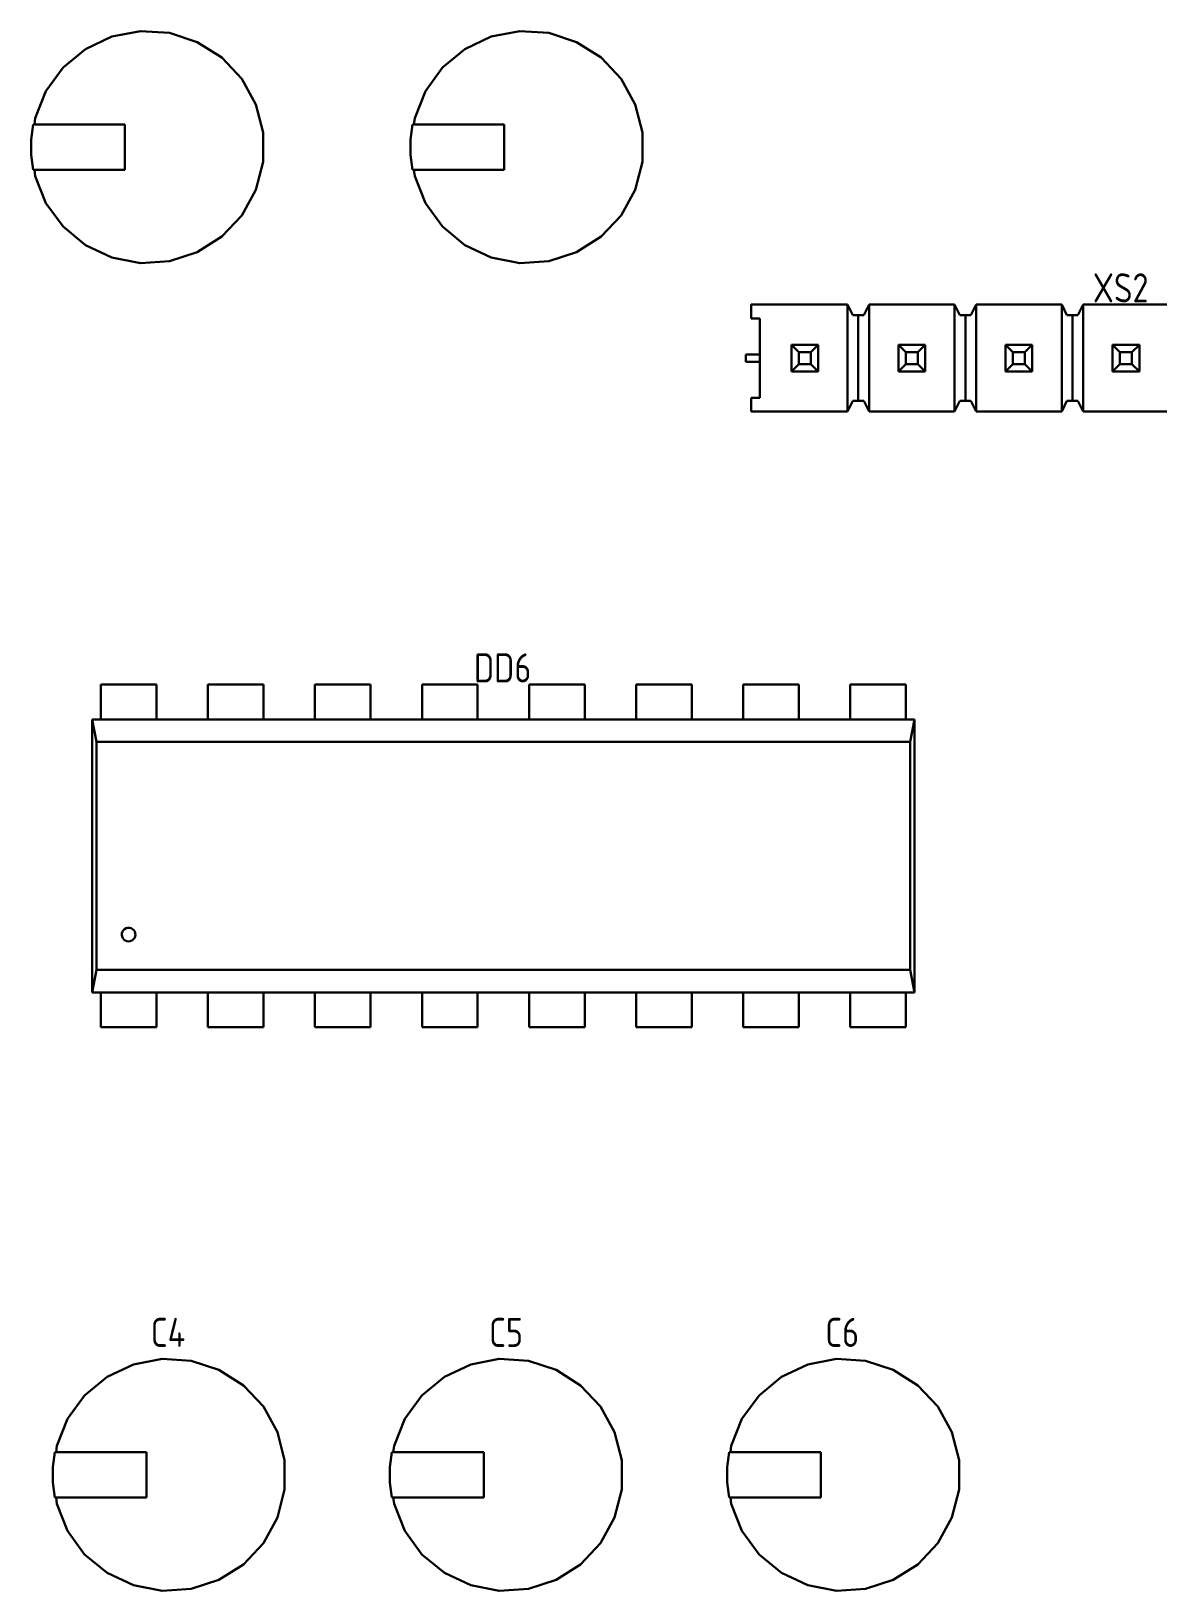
# Model space of a CAD drawing. Extents: x 346 to 4955, y 45 to 639.
# Drawn here: x 3376.4 to 3429.8, y 294.3 to 368.3 of the extents above; entities that cross this region are included whole.
import ezdxf

# ---------------------------------------------------------------- set-up
doc = ezdxf.new("R2010")
doc.units = 0
doc.header["$MEASUREMENT"] = 0
doc.layers.get('0').update_dxf_attribs({"linetype": 'CONTINUOUS'})
doc.styles.add('GOST type A0', font='gost.TTF', dxfattribs={"oblique": 15, "height": 3.5})

msp = doc.modelspace()

# ---------------------------------------------------------------- linework, layer by layer
at = {"color": 7, "lineweight": 30}
for p, q in [((3380.18, 368.044), (3378.93, 367.456)), ((3378.93, 367.456), (3380.18, 368.044)), ((3380.18, 368.044), (3378.93, 367.456)), ((3378.93, 367.456), (3380.18, 368.044)), ((3381.536, 368.302), (3380.18, 368.044)), ((3380.18, 368.044), (3381.536, 368.302)), ((3381.536, 368.302), (3380.18, 368.044)), ((3380.18, 368.044), (3381.536, 368.302)), ((3382.916, 368.216), (3381.536, 368.302)), ((3381.536, 368.302), (3382.916, 368.216)), ((3382.916, 368.216), (3381.536, 368.302)), ((3381.536, 368.302), (3382.916, 368.216)), ((3384.23, 367.788), (3382.916, 368.216)), ((3382.916, 368.216), (3384.23, 367.788)), ((3384.23, 367.788), (3382.916, 368.216)), ((3382.916, 368.216), (3384.23, 367.788)), ((3398.18, 368.044), (3396.93, 367.456)), ((3396.93, 367.456), (3398.18, 368.044)), ((3398.18, 368.044), (3396.93, 367.456)), ((3396.93, 367.456), (3398.18, 368.044)), ((3399.536, 368.302), (3398.18, 368.044)), ((3398.18, 368.044), (3399.536, 368.302)), ((3399.536, 368.302), (3398.18, 368.044)), ((3398.18, 368.044), (3399.536, 368.302)), ((3400.916, 368.216), (3399.536, 368.302)), ((3399.536, 368.302), (3400.916, 368.216)), ((3400.916, 368.216), (3399.536, 368.302)), ((3399.536, 368.302), (3400.916, 368.216)), ((3402.23, 367.788), (3400.916, 368.216)), ((3400.916, 368.216), (3402.23, 367.788)), ((3402.23, 367.788), (3400.916, 368.216)), ((3400.916, 368.216), (3402.23, 367.788)), ((3378.93, 367.456), (3377.864, 366.574)), ((3377.864, 366.574), (3378.93, 367.456)), ((3378.93, 367.456), (3377.864, 366.574)), ((3377.864, 366.574), (3378.93, 367.456)), ((3385.396, 367.048), (3384.23, 367.788)), ((3384.23, 367.788), (3385.396, 367.048)), ((3385.396, 367.048), (3384.23, 367.788)), ((3384.23, 367.788), (3385.396, 367.048)), ((3396.93, 367.456), (3395.864, 366.574)), ((3395.864, 366.574), (3396.93, 367.456)), ((3396.93, 367.456), (3395.864, 366.574)), ((3395.864, 366.574), (3396.93, 367.456)), ((3403.396, 367.048), (3402.23, 367.788)), ((3402.23, 367.788), (3403.396, 367.048)), ((3403.396, 367.048), (3402.23, 367.788)), ((3402.23, 367.788), (3403.396, 367.048)), ((3377.864, 366.574), (3377.052, 365.458)), ((3377.052, 365.458), (3377.864, 366.574)), ((3377.864, 366.574), (3377.052, 365.458)), ((3377.052, 365.458), (3377.864, 366.574)), ((3386.342, 366.042), (3385.396, 367.048)), ((3385.396, 367.048), (3386.342, 366.042)), ((3386.342, 366.042), (3385.396, 367.048)), ((3385.396, 367.048), (3386.342, 366.042)), ((3395.864, 366.574), (3395.052, 365.458)), ((3395.052, 365.458), (3395.864, 366.574)), ((3395.864, 366.574), (3395.052, 365.458)), ((3395.052, 365.458), (3395.864, 366.574)), ((3404.342, 366.042), (3403.396, 367.048)), ((3403.396, 367.048), (3404.342, 366.042)), ((3404.342, 366.042), (3403.396, 367.048)), ((3403.396, 367.048), (3404.342, 366.042)), ((3387.008, 364.83), (3386.342, 366.042)), ((3386.342, 366.042), (3387.008, 364.83)), ((3387.008, 364.83), (3386.342, 366.042)), ((3386.342, 366.042), (3387.008, 364.83)), ((3405.008, 364.83), (3404.342, 366.042)), ((3404.342, 366.042), (3405.008, 364.83)), ((3405.008, 364.83), (3404.342, 366.042)), ((3404.342, 366.042), (3405.008, 364.83)), ((3377.052, 365.458), (3376.544, 364.172)), ((3376.544, 364.172), (3377.052, 365.458)), ((3377.052, 365.458), (3376.544, 364.172)), ((3376.544, 364.172), (3377.052, 365.458)), ((3395.052, 365.458), (3394.544, 364.172)), ((3394.544, 364.172), (3395.052, 365.458)), ((3395.052, 365.458), (3394.544, 364.172)), ((3394.544, 364.172), (3395.052, 365.458)), ((3376.544, 364.172), (3376.506, 363.878)), ((3376.506, 363.878), (3376.544, 364.172)), ((3376.544, 364.172), (3376.506, 363.878)), ((3376.506, 363.878), (3376.544, 364.172)), ((3387.35, 363.492), (3387.008, 364.83)), ((3387.008, 364.83), (3387.35, 363.492)), ((3387.35, 363.492), (3387.008, 364.83)), ((3387.008, 364.83), (3387.35, 363.492)), ((3394.544, 364.172), (3394.506, 363.878)), ((3394.506, 363.878), (3394.544, 364.172)), ((3394.544, 364.172), (3394.506, 363.878)), ((3394.506, 363.878), (3394.544, 364.172)), ((3405.35, 363.492), (3405.008, 364.83)), ((3405.008, 364.83), (3405.35, 363.492)), ((3405.35, 363.492), (3405.008, 364.83)), ((3405.008, 364.83), (3405.35, 363.492)), ((3376.444, 363.878), (3376.35, 363.162)), ((3376.35, 363.162), (3376.444, 363.878)), ((3376.444, 363.878), (3376.35, 363.162)), ((3376.35, 363.162), (3376.444, 363.878)), ((3376.506, 363.878), (3376.444, 363.878)), ((3376.444, 363.878), (3380.798, 363.878)), ((3376.506, 363.878), (3376.444, 363.878)), ((3376.444, 363.878), (3380.798, 363.878)), ((3380.798, 363.878), (3380.798, 361.726)), ((3380.798, 363.878), (3380.798, 361.726)), ((3387.35, 362.11), (3387.35, 363.492)), ((3387.35, 363.492), (3387.35, 362.11)), ((3387.35, 362.11), (3387.35, 363.492)), ((3387.35, 363.492), (3387.35, 362.11)), ((3394.444, 363.878), (3394.35, 363.162)), ((3394.35, 363.162), (3394.444, 363.878)), ((3394.444, 363.878), (3394.35, 363.162)), ((3394.35, 363.162), (3394.444, 363.878)), ((3394.506, 363.878), (3394.444, 363.878)), ((3394.444, 363.878), (3398.798, 363.878)), ((3394.506, 363.878), (3394.444, 363.878)), ((3394.444, 363.878), (3398.798, 363.878)), ((3398.798, 363.878), (3398.798, 361.726)), ((3398.798, 363.878), (3398.798, 361.726)), ((3405.35, 362.11), (3405.35, 363.492)), ((3405.35, 363.492), (3405.35, 362.11)), ((3405.35, 362.11), (3405.35, 363.492)), ((3405.35, 363.492), (3405.35, 362.11)), ((3376.35, 363.162), (3376.35, 362.44)), ((3376.35, 363.162), (3376.35, 362.44)), ((3376.35, 363.162), (3376.35, 362.44)), ((3376.35, 363.162), (3376.35, 362.44)), ((3394.35, 363.162), (3394.35, 362.44)), ((3394.35, 363.162), (3394.35, 362.44)), ((3394.35, 363.162), (3394.35, 362.44)), ((3394.35, 363.162), (3394.35, 362.44)), ((3376.35, 362.44), (3376.444, 361.726)), ((3376.35, 362.44), (3376.444, 361.726)), ((3376.35, 362.44), (3376.444, 361.726)), ((3376.35, 362.44), (3376.444, 361.726)), ((3387.008, 360.772), (3387.35, 362.11)), ((3387.008, 360.772), (3387.35, 362.11)), ((3387.008, 360.772), (3387.35, 362.11)), ((3387.008, 360.772), (3387.35, 362.11)), ((3394.35, 362.44), (3394.444, 361.726)), ((3394.35, 362.44), (3394.444, 361.726)), ((3394.35, 362.44), (3394.444, 361.726)), ((3394.35, 362.44), (3394.444, 361.726)), ((3405.008, 360.772), (3405.35, 362.11)), ((3405.008, 360.772), (3405.35, 362.11)), ((3405.008, 360.772), (3405.35, 362.11)), ((3405.008, 360.772), (3405.35, 362.11)), ((3376.444, 361.726), (3376.506, 361.726)), ((3376.444, 361.726), (3380.798, 361.726)), ((3376.444, 361.726), (3376.506, 361.726)), ((3376.444, 361.726), (3380.798, 361.726)), ((3376.506, 361.726), (3376.544, 361.43)), ((3376.506, 361.726), (3376.544, 361.43)), ((3376.506, 361.726), (3376.544, 361.43)), ((3376.506, 361.726), (3376.544, 361.43)), ((3376.544, 361.43), (3377.052, 360.146)), ((3376.544, 361.43), (3377.052, 360.146)), ((3376.544, 361.43), (3377.052, 360.146)), ((3376.544, 361.43), (3377.052, 360.146)), ((3394.444, 361.726), (3394.506, 361.726)), ((3394.444, 361.726), (3398.798, 361.726)), ((3394.444, 361.726), (3394.506, 361.726)), ((3394.444, 361.726), (3398.798, 361.726)), ((3394.506, 361.726), (3394.544, 361.43)), ((3394.506, 361.726), (3394.544, 361.43)), ((3394.506, 361.726), (3394.544, 361.43)), ((3394.506, 361.726), (3394.544, 361.43)), ((3394.544, 361.43), (3395.052, 360.146)), ((3394.544, 361.43), (3395.052, 360.146)), ((3394.544, 361.43), (3395.052, 360.146)), ((3394.544, 361.43), (3395.052, 360.146)), ((3386.342, 359.562), (3387.008, 360.772)), ((3386.342, 359.562), (3387.008, 360.772)), ((3386.342, 359.562), (3387.008, 360.772)), ((3386.342, 359.562), (3387.008, 360.772)), ((3404.342, 359.562), (3405.008, 360.772)), ((3404.342, 359.562), (3405.008, 360.772)), ((3404.342, 359.562), (3405.008, 360.772)), ((3404.342, 359.562), (3405.008, 360.772)), ((3377.052, 360.146), (3377.864, 359.028)), ((3377.052, 360.146), (3377.864, 359.028)), ((3377.052, 360.146), (3377.864, 359.028)), ((3377.052, 360.146), (3377.864, 359.028)), ((3395.052, 360.146), (3395.864, 359.028)), ((3395.052, 360.146), (3395.864, 359.028)), ((3395.052, 360.146), (3395.864, 359.028)), ((3395.052, 360.146), (3395.864, 359.028)), ((3377.864, 359.028), (3378.93, 358.148)), ((3377.864, 359.028), (3378.93, 358.148)), ((3377.864, 359.028), (3378.93, 358.148)), ((3377.864, 359.028), (3378.93, 358.148)), ((3385.396, 358.554), (3386.342, 359.562)), ((3385.396, 358.554), (3386.342, 359.562)), ((3385.396, 358.554), (3386.342, 359.562)), ((3385.396, 358.554), (3386.342, 359.562)), ((3395.864, 359.028), (3396.93, 358.148)), ((3395.864, 359.028), (3396.93, 358.148)), ((3395.864, 359.028), (3396.93, 358.148)), ((3395.864, 359.028), (3396.93, 358.148)), ((3403.396, 358.554), (3404.342, 359.562)), ((3403.396, 358.554), (3404.342, 359.562)), ((3403.396, 358.554), (3404.342, 359.562)), ((3403.396, 358.554), (3404.342, 359.562)), ((3384.23, 357.814), (3385.396, 358.554)), ((3384.23, 357.814), (3385.396, 358.554)), ((3384.23, 357.814), (3385.396, 358.554)), ((3384.23, 357.814), (3385.396, 358.554)), ((3402.23, 357.814), (3403.396, 358.554)), ((3402.23, 357.814), (3403.396, 358.554)), ((3402.23, 357.814), (3403.396, 358.554)), ((3402.23, 357.814), (3403.396, 358.554)), ((3378.93, 358.148), (3380.18, 357.56)), ((3378.93, 358.148), (3380.18, 357.56)), ((3378.93, 358.148), (3380.18, 357.56)), ((3378.93, 358.148), (3380.18, 357.56)), ((3380.18, 357.56), (3381.536, 357.3)), ((3380.18, 357.56), (3381.536, 357.3)), ((3380.18, 357.56), (3381.536, 357.3)), ((3380.18, 357.56), (3381.536, 357.3)), ((3382.916, 357.388), (3384.23, 357.814)), ((3382.916, 357.388), (3384.23, 357.814)), ((3382.916, 357.388), (3384.23, 357.814)), ((3382.916, 357.388), (3384.23, 357.814)), ((3396.93, 358.148), (3398.18, 357.56)), ((3396.93, 358.148), (3398.18, 357.56)), ((3396.93, 358.148), (3398.18, 357.56)), ((3396.93, 358.148), (3398.18, 357.56)), ((3398.18, 357.56), (3399.536, 357.3)), ((3398.18, 357.56), (3399.536, 357.3)), ((3398.18, 357.56), (3399.536, 357.3)), ((3398.18, 357.56), (3399.536, 357.3)), ((3400.916, 357.388), (3402.23, 357.814)), ((3400.916, 357.388), (3402.23, 357.814)), ((3400.916, 357.388), (3402.23, 357.814)), ((3400.916, 357.388), (3402.23, 357.814)), ((3381.536, 357.3), (3382.916, 357.388)), ((3381.536, 357.3), (3382.916, 357.388)), ((3381.536, 357.3), (3382.916, 357.388)), ((3381.536, 357.3), (3382.916, 357.388)), ((3399.536, 357.3), (3400.916, 357.388)), ((3399.536, 357.3), (3400.916, 357.388)), ((3399.536, 357.3), (3400.916, 357.388)), ((3399.536, 357.3), (3400.916, 357.388)), ((3415.084, 355.33), (3410.512, 355.33)), ((3410.512, 355.33), (3410.512, 354.67)), ((3410.512, 354.67), (3410.512, 355.33)), ((3415.084, 355.33), (3410.512, 355.33)), ((3415.084, 355.33), (3410.512, 355.33)), ((3410.512, 355.33), (3410.512, 354.67)), ((3410.512, 354.67), (3410.512, 355.33)), ((3415.084, 355.33), (3410.512, 355.33)), ((3415.332, 354.822), (3415.084, 355.33)), ((3415.332, 354.822), (3415.084, 355.33)), ((3415.084, 350.25), (3415.084, 355.33)), ((3415.332, 354.822), (3415.084, 355.33)), ((3415.332, 354.822), (3415.084, 355.33)), ((3415.084, 350.25), (3415.084, 355.33)), ((3416.1, 355.33), (3415.852, 354.822)), ((3416.1, 355.33), (3415.852, 354.822)), ((3416.1, 355.33), (3415.852, 354.822)), ((3416.1, 355.33), (3415.852, 354.822)), ((3420.164, 355.33), (3416.1, 355.33)), ((3420.164, 355.33), (3416.1, 355.33)), ((3416.1, 350.25), (3416.1, 355.33)), ((3420.164, 355.33), (3416.1, 355.33)), ((3420.164, 355.33), (3416.1, 355.33)), ((3416.1, 350.25), (3416.1, 355.33)), ((3420.412, 354.822), (3420.164, 355.33)), ((3420.164, 350.25), (3420.164, 355.33)), ((3420.412, 354.822), (3420.164, 355.33)), ((3420.412, 354.822), (3420.164, 355.33)), ((3420.164, 350.25), (3420.164, 355.33)), ((3420.412, 354.822), (3420.164, 355.33)), ((3421.18, 355.33), (3420.932, 354.822)), ((3421.18, 355.33), (3420.932, 354.822)), ((3421.18, 355.33), (3420.932, 354.822)), ((3421.18, 355.33), (3420.932, 354.822)), ((3425.244, 355.33), (3421.18, 355.33)), ((3425.244, 355.33), (3421.18, 355.33)), ((3421.18, 350.25), (3421.18, 355.33)), ((3425.244, 355.33), (3421.18, 355.33)), ((3425.244, 355.33), (3421.18, 355.33)), ((3421.18, 350.25), (3421.18, 355.33)), ((3425.492, 354.822), (3425.244, 355.33)), ((3425.244, 355.33), (3425.244, 350.25)), ((3425.492, 354.822), (3425.244, 355.33)), ((3425.492, 354.822), (3425.244, 355.33)), ((3425.244, 355.33), (3425.244, 350.25)), ((3425.492, 354.822), (3425.244, 355.33)), ((3426.26, 355.33), (3426.012, 354.822)), ((3426.26, 355.33), (3426.012, 354.822)), ((3426.26, 355.33), (3426.012, 354.822)), ((3426.26, 355.33), (3426.012, 354.822)), ((3430.324, 355.33), (3426.26, 355.33)), ((3430.324, 355.33), (3426.26, 355.33)), ((3426.26, 355.33), (3426.26, 350.25)), ((3430.324, 355.33), (3426.26, 355.33)), ((3430.324, 355.33), (3426.26, 355.33)), ((3426.26, 355.33), (3426.26, 350.25)), ((3410.512, 354.67), (3410.918, 354.67)), ((3410.918, 354.67), (3410.512, 354.67)), ((3410.512, 354.67), (3410.918, 354.67)), ((3410.918, 354.67), (3410.512, 354.67)), ((3410.918, 354.67), (3410.918, 352.962)), ((3410.918, 350.91), (3410.918, 354.67)), ((3410.918, 354.67), (3410.918, 352.962)), ((3410.918, 350.91), (3410.918, 354.67)), ((3415.852, 354.822), (3415.332, 354.822)), ((3415.592, 354.822), (3415.332, 354.822)), ((3415.852, 354.822), (3415.332, 354.822)), ((3415.592, 354.822), (3415.332, 354.822)), ((3415.592, 350.758), (3415.592, 354.822)), ((3415.852, 354.822), (3415.592, 354.822)), ((3415.592, 350.758), (3415.592, 354.822)), ((3415.852, 354.822), (3415.592, 354.822)), ((3420.932, 354.822), (3420.412, 354.822)), ((3420.672, 354.822), (3420.412, 354.822)), ((3420.932, 354.822), (3420.412, 354.822)), ((3420.672, 354.822), (3420.412, 354.822)), ((3420.672, 350.758), (3420.672, 354.822)), ((3420.932, 354.822), (3420.672, 354.822)), ((3420.672, 350.758), (3420.672, 354.822)), ((3420.932, 354.822), (3420.672, 354.822)), ((3426.012, 354.822), (3425.492, 354.822)), ((3425.752, 354.822), (3425.492, 354.822)), ((3426.012, 354.822), (3425.492, 354.822)), ((3425.752, 354.822), (3425.492, 354.822)), ((3425.752, 354.822), (3425.752, 350.758)), ((3426.012, 354.822), (3425.752, 354.822)), ((3425.752, 354.822), (3425.752, 350.758)), ((3426.012, 354.822), (3425.752, 354.822)), ((3413.686, 353.424), (3412.416, 353.424)), ((3412.768, 353.072), (3412.416, 353.424)), ((3412.416, 352.154), (3412.416, 353.424)), ((3413.686, 353.424), (3412.416, 353.424)), ((3412.768, 353.072), (3412.416, 353.424)), ((3412.416, 352.154), (3412.416, 353.424)), ((3413.334, 353.072), (3412.768, 353.072)), ((3412.768, 352.506), (3412.768, 353.072)), ((3413.334, 353.072), (3412.768, 353.072)), ((3412.768, 352.506), (3412.768, 353.072)), ((3413.686, 353.424), (3413.334, 353.072)), ((3413.686, 353.424), (3413.334, 353.072)), ((3413.334, 352.506), (3413.334, 353.072)), ((3413.334, 352.506), (3413.334, 353.072)), ((3413.686, 352.154), (3413.686, 353.424)), ((3413.686, 352.154), (3413.686, 353.424)), ((3418.766, 353.424), (3417.496, 353.424)), ((3417.848, 353.072), (3417.496, 353.424)), ((3417.496, 352.154), (3417.496, 353.424)), ((3418.766, 353.424), (3417.496, 353.424)), ((3417.848, 353.072), (3417.496, 353.424)), ((3417.496, 352.154), (3417.496, 353.424)), ((3418.414, 353.072), (3417.848, 353.072)), ((3417.848, 352.506), (3417.848, 353.072)), ((3418.414, 353.072), (3417.848, 353.072)), ((3417.848, 352.506), (3417.848, 353.072)), ((3418.766, 353.424), (3418.414, 353.072)), ((3418.766, 353.424), (3418.414, 353.072)), ((3418.414, 352.506), (3418.414, 353.072)), ((3418.414, 352.506), (3418.414, 353.072)), ((3418.766, 352.154), (3418.766, 353.424)), ((3418.766, 352.154), (3418.766, 353.424)), ((3423.846, 353.424), (3422.576, 353.424)), ((3422.928, 353.072), (3422.576, 353.424)), ((3422.576, 352.154), (3422.576, 353.424)), ((3423.846, 353.424), (3422.576, 353.424)), ((3422.928, 353.072), (3422.576, 353.424)), ((3422.576, 352.154), (3422.576, 353.424)), ((3423.494, 353.072), (3422.928, 353.072)), ((3422.928, 352.506), (3422.928, 353.072)), ((3423.494, 353.072), (3422.928, 353.072)), ((3422.928, 352.506), (3422.928, 353.072)), ((3423.846, 353.424), (3423.494, 353.072)), ((3423.846, 353.424), (3423.494, 353.072)), ((3423.494, 353.072), (3423.494, 352.506)), ((3423.494, 353.072), (3423.494, 352.506)), ((3423.846, 352.154), (3423.846, 353.424)), ((3423.846, 352.154), (3423.846, 353.424)), ((3428.926, 353.424), (3427.656, 353.424)), ((3428.008, 353.072), (3427.656, 353.424)), ((3427.656, 352.154), (3427.656, 353.424)), ((3428.926, 353.424), (3427.656, 353.424)), ((3428.008, 353.072), (3427.656, 353.424)), ((3427.656, 352.154), (3427.656, 353.424)), ((3428.574, 353.072), (3428.008, 353.072)), ((3428.008, 353.072), (3428.008, 352.506)), ((3428.574, 353.072), (3428.008, 353.072)), ((3428.008, 353.072), (3428.008, 352.506)), ((3428.926, 353.424), (3428.574, 353.072)), ((3428.926, 353.424), (3428.574, 353.072)), ((3428.574, 352.506), (3428.574, 353.072)), ((3428.574, 352.506), (3428.574, 353.072)), ((3428.926, 353.424), (3428.926, 352.154)), ((3428.926, 353.424), (3428.926, 352.154)), ((3410.918, 352.962), (3410.258, 352.962)), ((3410.258, 352.962), (3410.258, 352.618)), ((3410.258, 352.618), (3410.258, 352.962)), ((3410.918, 352.962), (3410.258, 352.962)), ((3410.918, 352.962), (3410.258, 352.962)), ((3410.258, 352.962), (3410.258, 352.618)), ((3410.258, 352.618), (3410.258, 352.962)), ((3410.918, 352.962), (3410.258, 352.962)), ((3410.258, 352.618), (3410.918, 352.618)), ((3410.918, 352.618), (3410.258, 352.618)), ((3410.258, 352.618), (3410.918, 352.618)), ((3410.918, 352.618), (3410.258, 352.618)), ((3410.918, 352.618), (3410.918, 350.91)), ((3410.918, 352.618), (3410.918, 350.91)), ((3412.768, 352.506), (3412.416, 352.154)), ((3412.768, 352.506), (3412.416, 352.154)), ((3413.334, 352.506), (3412.768, 352.506)), ((3413.334, 352.506), (3412.768, 352.506)), ((3413.686, 352.154), (3413.334, 352.506)), ((3413.686, 352.154), (3413.334, 352.506)), ((3417.848, 352.506), (3417.496, 352.154)), ((3417.848, 352.506), (3417.496, 352.154)), ((3418.414, 352.506), (3417.848, 352.506)), ((3418.414, 352.506), (3417.848, 352.506)), ((3418.766, 352.154), (3418.414, 352.506)), ((3418.766, 352.154), (3418.414, 352.506)), ((3422.928, 352.506), (3422.576, 352.154)), ((3422.928, 352.506), (3422.576, 352.154)), ((3423.494, 352.506), (3422.928, 352.506)), ((3423.494, 352.506), (3422.928, 352.506)), ((3423.846, 352.154), (3423.494, 352.506)), ((3423.846, 352.154), (3423.494, 352.506)), ((3428.008, 352.506), (3427.656, 352.154)), ((3428.008, 352.506), (3427.656, 352.154)), ((3428.574, 352.506), (3428.008, 352.506)), ((3428.574, 352.506), (3428.008, 352.506)), ((3428.926, 352.154), (3428.574, 352.506)), ((3428.926, 352.154), (3428.574, 352.506)), ((3413.686, 352.154), (3412.416, 352.154)), ((3413.686, 352.154), (3412.416, 352.154)), ((3418.766, 352.154), (3417.496, 352.154)), ((3418.766, 352.154), (3417.496, 352.154)), ((3423.846, 352.154), (3422.576, 352.154)), ((3423.846, 352.154), (3422.576, 352.154)), ((3428.926, 352.154), (3427.656, 352.154)), ((3428.926, 352.154), (3427.656, 352.154)), ((3410.918, 350.91), (3410.512, 350.91)), ((3410.512, 350.91), (3410.512, 350.25)), ((3410.512, 350.25), (3410.512, 350.91)), ((3410.918, 350.91), (3410.512, 350.91)), ((3410.918, 350.91), (3410.512, 350.91)), ((3410.512, 350.91), (3410.512, 350.25)), ((3410.512, 350.25), (3410.512, 350.91)), ((3410.918, 350.91), (3410.512, 350.91)), ((3410.512, 350.25), (3415.084, 350.25)), ((3415.084, 350.25), (3410.512, 350.25)), ((3410.512, 350.25), (3415.084, 350.25)), ((3415.084, 350.25), (3410.512, 350.25)), ((3415.084, 350.25), (3415.332, 350.758)), ((3415.332, 350.758), (3415.084, 350.25)), ((3415.084, 350.25), (3415.332, 350.758)), ((3415.332, 350.758), (3415.084, 350.25)), ((3415.332, 350.758), (3415.852, 350.758)), ((3415.592, 350.758), (3415.332, 350.758)), ((3415.332, 350.758), (3415.852, 350.758)), ((3415.592, 350.758), (3415.332, 350.758)), ((3415.852, 350.758), (3415.592, 350.758)), ((3415.852, 350.758), (3415.592, 350.758)), ((3415.852, 350.758), (3416.1, 350.25)), ((3416.1, 350.25), (3415.852, 350.758)), ((3415.852, 350.758), (3416.1, 350.25)), ((3416.1, 350.25), (3415.852, 350.758)), ((3416.1, 350.25), (3420.164, 350.25)), ((3420.164, 350.25), (3416.1, 350.25)), ((3416.1, 350.25), (3420.164, 350.25)), ((3420.164, 350.25), (3416.1, 350.25)), ((3420.164, 350.25), (3420.412, 350.758)), ((3420.412, 350.758), (3420.164, 350.25)), ((3420.164, 350.25), (3420.412, 350.758)), ((3420.412, 350.758), (3420.164, 350.25)), ((3420.412, 350.758), (3420.932, 350.758)), ((3420.672, 350.758), (3420.412, 350.758)), ((3420.412, 350.758), (3420.932, 350.758)), ((3420.672, 350.758), (3420.412, 350.758)), ((3420.932, 350.758), (3420.672, 350.758)), ((3420.932, 350.758), (3420.672, 350.758)), ((3420.932, 350.758), (3421.18, 350.25)), ((3421.18, 350.25), (3420.932, 350.758)), ((3420.932, 350.758), (3421.18, 350.25)), ((3421.18, 350.25), (3420.932, 350.758)), ((3421.18, 350.25), (3425.244, 350.25)), ((3425.244, 350.25), (3421.18, 350.25)), ((3421.18, 350.25), (3425.244, 350.25)), ((3425.244, 350.25), (3421.18, 350.25)), ((3425.244, 350.25), (3425.492, 350.758)), ((3425.492, 350.758), (3425.244, 350.25)), ((3425.244, 350.25), (3425.492, 350.758)), ((3425.492, 350.758), (3425.244, 350.25)), ((3425.492, 350.758), (3426.012, 350.758)), ((3425.752, 350.758), (3425.492, 350.758)), ((3425.492, 350.758), (3426.012, 350.758)), ((3425.752, 350.758), (3425.492, 350.758)), ((3426.012, 350.758), (3425.752, 350.758)), ((3426.012, 350.758), (3425.752, 350.758)), ((3426.012, 350.758), (3426.26, 350.25)), ((3426.26, 350.25), (3426.012, 350.758)), ((3426.012, 350.758), (3426.26, 350.25)), ((3426.26, 350.25), (3426.012, 350.758)), ((3426.26, 350.25), (3430.324, 350.25)), ((3430.324, 350.25), (3426.26, 350.25)), ((3426.26, 350.25), (3430.324, 350.25)), ((3430.324, 350.25), (3426.26, 350.25)), ((3382.292, 337.298), (3379.652, 337.298)), ((3379.652, 337.298), (3379.652, 335.648)), ((3379.652, 335.648), (3379.652, 337.298)), ((3379.652, 337.298), (3382.292, 337.298)), ((3382.292, 337.298), (3379.652, 337.298)), ((3379.652, 337.298), (3379.652, 335.648)), ((3379.652, 335.648), (3379.652, 337.298)), ((3379.652, 337.298), (3382.292, 337.298)), ((3382.292, 335.648), (3382.292, 337.298)), ((3382.292, 335.648), (3382.292, 337.298)), ((3382.292, 335.648), (3382.292, 337.298)), ((3382.292, 335.648), (3382.292, 337.298)), ((3387.372, 337.298), (3384.732, 337.298)), ((3384.732, 337.298), (3384.732, 335.648)), ((3384.732, 335.648), (3384.732, 337.298)), ((3384.732, 337.298), (3387.372, 337.298)), ((3387.372, 337.298), (3384.732, 337.298)), ((3384.732, 337.298), (3384.732, 335.648)), ((3384.732, 335.648), (3384.732, 337.298)), ((3384.732, 337.298), (3387.372, 337.298)), ((3387.372, 335.648), (3387.372, 337.298)), ((3387.372, 335.648), (3387.372, 337.298)), ((3387.372, 335.648), (3387.372, 337.298)), ((3387.372, 335.648), (3387.372, 337.298)), ((3392.452, 337.298), (3389.812, 337.298)), ((3389.812, 337.298), (3389.812, 335.648)), ((3389.812, 335.648), (3389.812, 337.298)), ((3389.812, 337.298), (3392.452, 337.298)), ((3392.452, 337.298), (3389.812, 337.298)), ((3389.812, 337.298), (3389.812, 335.648)), ((3389.812, 335.648), (3389.812, 337.298)), ((3389.812, 337.298), (3392.452, 337.298)), ((3392.452, 335.648), (3392.452, 337.298)), ((3392.452, 335.648), (3392.452, 337.298)), ((3392.452, 335.648), (3392.452, 337.298)), ((3392.452, 335.648), (3392.452, 337.298)), ((3397.532, 337.298), (3394.892, 337.298)), ((3394.892, 337.298), (3394.892, 335.648)), ((3394.892, 335.648), (3394.892, 337.298)), ((3394.892, 337.298), (3397.532, 337.298)), ((3397.532, 337.298), (3394.892, 337.298)), ((3394.892, 337.298), (3394.892, 335.648)), ((3394.892, 335.648), (3394.892, 337.298)), ((3394.892, 337.298), (3397.532, 337.298)), ((3397.532, 335.648), (3397.532, 337.298)), ((3397.532, 335.648), (3397.532, 337.298)), ((3397.532, 335.648), (3397.532, 337.298)), ((3397.532, 335.648), (3397.532, 337.298)), ((3402.612, 337.298), (3399.972, 337.298)), ((3399.972, 337.298), (3399.972, 335.648)), ((3399.972, 335.648), (3399.972, 337.298)), ((3399.972, 337.298), (3402.612, 337.298)), ((3402.612, 337.298), (3399.972, 337.298)), ((3399.972, 337.298), (3399.972, 335.648)), ((3399.972, 335.648), (3399.972, 337.298)), ((3399.972, 337.298), (3402.612, 337.298)), ((3402.612, 335.648), (3402.612, 337.298)), ((3402.612, 335.648), (3402.612, 337.298)), ((3402.612, 335.648), (3402.612, 337.298)), ((3402.612, 335.648), (3402.612, 337.298)), ((3407.692, 337.298), (3405.052, 337.298)), ((3405.052, 337.298), (3405.052, 335.648)), ((3405.052, 335.648), (3405.052, 337.298)), ((3405.052, 337.298), (3407.692, 337.298)), ((3407.692, 337.298), (3405.052, 337.298)), ((3405.052, 337.298), (3405.052, 335.648)), ((3405.052, 335.648), (3405.052, 337.298)), ((3405.052, 337.298), (3407.692, 337.298)), ((3407.692, 335.648), (3407.692, 337.298)), ((3407.692, 335.648), (3407.692, 337.298)), ((3407.692, 335.648), (3407.692, 337.298)), ((3407.692, 335.648), (3407.692, 337.298)), ((3412.772, 337.298), (3410.132, 337.298)), ((3410.132, 337.298), (3410.132, 335.648)), ((3410.132, 335.648), (3410.132, 337.298)), ((3410.132, 337.298), (3412.772, 337.298)), ((3412.772, 337.298), (3410.132, 337.298)), ((3410.132, 337.298), (3410.132, 335.648)), ((3410.132, 335.648), (3410.132, 337.298)), ((3410.132, 337.298), (3412.772, 337.298)), ((3412.772, 335.648), (3412.772, 337.298)), ((3412.772, 335.648), (3412.772, 337.298)), ((3412.772, 335.648), (3412.772, 337.298)), ((3412.772, 335.648), (3412.772, 337.298)), ((3417.852, 337.298), (3415.212, 337.298)), ((3415.212, 337.298), (3415.212, 335.648)), ((3415.212, 335.648), (3415.212, 337.298)), ((3417.852, 337.298), (3415.212, 337.298)), ((3417.852, 337.298), (3415.212, 337.298)), ((3415.212, 337.298), (3415.212, 335.648)), ((3415.212, 335.648), (3415.212, 337.298)), ((3417.852, 337.298), (3415.212, 337.298)), ((3417.852, 335.648), (3417.852, 337.298)), ((3417.852, 335.648), (3417.852, 337.298)), ((3417.852, 335.648), (3417.852, 337.298)), ((3417.852, 335.648), (3417.852, 337.298)), ((3379.652, 335.648), (3379.244, 335.648)), ((3379.244, 335.648), (3379.244, 322.692)), ((3379.244, 322.692), (3379.244, 335.648)), ((3379.448, 334.58), (3379.244, 335.648)), ((3418.26, 335.648), (3379.244, 335.648)), ((3379.652, 335.648), (3379.244, 335.648)), ((3379.244, 335.648), (3379.244, 322.692)), ((3379.244, 322.692), (3379.244, 335.648)), ((3379.448, 334.58), (3379.244, 335.648)), ((3418.26, 335.648), (3379.244, 335.648)), ((3384.732, 335.648), (3382.292, 335.648)), ((3384.732, 335.648), (3382.292, 335.648)), ((3389.812, 335.648), (3387.372, 335.648)), ((3389.812, 335.648), (3387.372, 335.648)), ((3394.892, 335.648), (3392.452, 335.648)), ((3394.892, 335.648), (3392.452, 335.648)), ((3399.972, 335.648), (3397.532, 335.648)), ((3399.972, 335.648), (3397.532, 335.648)), ((3405.052, 335.648), (3402.612, 335.648)), ((3405.052, 335.648), (3402.612, 335.648)), ((3410.132, 335.648), (3407.692, 335.648)), ((3410.132, 335.648), (3407.692, 335.648)), ((3415.212, 335.648), (3412.772, 335.648)), ((3415.212, 335.648), (3412.772, 335.648)), ((3418.26, 335.648), (3417.852, 335.648)), ((3418.26, 335.648), (3417.852, 335.648)), ((3418.056, 334.58), (3418.26, 335.648)), ((3418.056, 334.58), (3418.26, 335.648)), ((3418.26, 322.692), (3418.26, 335.648)), ((3418.26, 322.692), (3418.26, 335.648)), ((3418.26, 322.692), (3418.26, 335.648)), ((3418.26, 322.692), (3418.26, 335.648)), ((3379.448, 323.76), (3379.448, 334.58)), ((3418.056, 334.58), (3379.448, 334.58)), ((3379.448, 323.76), (3379.448, 334.58)), ((3418.056, 334.58), (3379.448, 334.58)), ((3418.056, 323.76), (3418.056, 334.58)), ((3418.056, 323.76), (3418.056, 334.58)), ((3380.68, 325.576), (3380.722, 325.644)), ((3380.68, 325.576), (3380.722, 325.644)), ((3380.722, 325.644), (3380.782, 325.7)), ((3380.722, 325.644), (3380.782, 325.7)), ((3380.782, 325.7), (3380.852, 325.738)), ((3380.782, 325.7), (3380.852, 325.738)), ((3380.852, 325.738), (3380.932, 325.758)), ((3380.852, 325.738), (3380.932, 325.758)), ((3380.932, 325.758), (3381.012, 325.758)), ((3380.932, 325.758), (3381.012, 325.758)), ((3381.092, 325.738), (3381.012, 325.758)), ((3381.092, 325.738), (3381.012, 325.758)), ((3381.162, 325.7), (3381.092, 325.738)), ((3381.162, 325.7), (3381.092, 325.738)), ((3381.222, 325.644), (3381.162, 325.7)), ((3381.222, 325.644), (3381.162, 325.7)), ((3381.266, 325.576), (3381.222, 325.644)), ((3381.266, 325.576), (3381.222, 325.644)), ((3380.648, 325.418), (3380.654, 325.498)), ((3380.648, 325.418), (3380.654, 325.498)), ((3380.664, 325.338), (3380.648, 325.418)), ((3380.664, 325.338), (3380.648, 325.418)), ((3380.654, 325.498), (3380.68, 325.576)), ((3380.654, 325.498), (3380.68, 325.576)), ((3380.698, 325.264), (3380.664, 325.338)), ((3380.698, 325.264), (3380.664, 325.338)), ((3380.75, 325.202), (3380.698, 325.264)), ((3380.75, 325.202), (3380.698, 325.264)), ((3380.816, 325.154), (3380.75, 325.202)), ((3380.816, 325.154), (3380.75, 325.202)), ((3380.892, 325.124), (3380.816, 325.154)), ((3380.892, 325.124), (3380.816, 325.154)), ((3380.972, 325.114), (3380.892, 325.124)), ((3380.972, 325.114), (3380.892, 325.124)), ((3380.972, 325.114), (3381.052, 325.124)), ((3380.972, 325.114), (3381.052, 325.124)), ((3381.052, 325.124), (3381.128, 325.154)), ((3381.052, 325.124), (3381.128, 325.154)), ((3381.128, 325.154), (3381.194, 325.202)), ((3381.128, 325.154), (3381.194, 325.202)), ((3381.194, 325.202), (3381.246, 325.264)), ((3381.194, 325.202), (3381.246, 325.264)), ((3381.246, 325.264), (3381.28, 325.338)), ((3381.246, 325.264), (3381.28, 325.338)), ((3381.29, 325.498), (3381.266, 325.576)), ((3381.29, 325.498), (3381.266, 325.576)), ((3381.28, 325.338), (3381.296, 325.418)), ((3381.28, 325.338), (3381.296, 325.418)), ((3381.296, 325.418), (3381.29, 325.498)), ((3381.296, 325.418), (3381.29, 325.498)), ((3379.244, 322.692), (3379.448, 323.76)), ((3379.244, 322.692), (3379.448, 323.76)), ((3418.056, 323.76), (3379.448, 323.76)), ((3418.056, 323.76), (3379.448, 323.76)), ((3418.26, 322.692), (3418.056, 323.76)), ((3418.26, 322.692), (3418.056, 323.76)), ((3379.244, 322.692), (3379.652, 322.692)), ((3418.26, 322.692), (3379.244, 322.692)), ((3379.244, 322.692), (3379.652, 322.692)), ((3418.26, 322.692), (3379.244, 322.692)), ((3379.652, 322.692), (3379.652, 321.042)), ((3379.652, 321.042), (3379.652, 322.692)), ((3379.652, 322.692), (3379.652, 321.042)), ((3379.652, 321.042), (3379.652, 322.692)), ((3382.292, 321.042), (3382.292, 322.692)), ((3382.292, 322.692), (3384.732, 322.692)), ((3382.292, 321.042), (3382.292, 322.692)), ((3382.292, 321.042), (3382.292, 322.692)), ((3382.292, 322.692), (3384.732, 322.692)), ((3382.292, 321.042), (3382.292, 322.692)), ((3384.732, 322.692), (3384.732, 321.042)), ((3384.732, 321.042), (3384.732, 322.692)), ((3384.732, 322.692), (3384.732, 321.042)), ((3384.732, 321.042), (3384.732, 322.692)), ((3387.372, 321.042), (3387.372, 322.692)), ((3387.372, 322.692), (3389.812, 322.692)), ((3387.372, 321.042), (3387.372, 322.692)), ((3387.372, 321.042), (3387.372, 322.692)), ((3387.372, 322.692), (3389.812, 322.692)), ((3387.372, 321.042), (3387.372, 322.692)), ((3389.812, 322.692), (3389.812, 321.042)), ((3389.812, 321.042), (3389.812, 322.692)), ((3389.812, 322.692), (3389.812, 321.042)), ((3389.812, 321.042), (3389.812, 322.692)), ((3392.452, 321.042), (3392.452, 322.692)), ((3392.452, 322.692), (3394.892, 322.692)), ((3392.452, 321.042), (3392.452, 322.692)), ((3392.452, 321.042), (3392.452, 322.692)), ((3392.452, 322.692), (3394.892, 322.692)), ((3392.452, 321.042), (3392.452, 322.692)), ((3394.892, 322.692), (3394.892, 321.042)), ((3394.892, 321.042), (3394.892, 322.692)), ((3394.892, 322.692), (3394.892, 321.042)), ((3394.892, 321.042), (3394.892, 322.692)), ((3397.532, 321.042), (3397.532, 322.692)), ((3397.532, 322.692), (3399.972, 322.692)), ((3397.532, 321.042), (3397.532, 322.692)), ((3397.532, 321.042), (3397.532, 322.692)), ((3397.532, 322.692), (3399.972, 322.692)), ((3397.532, 321.042), (3397.532, 322.692)), ((3399.972, 322.692), (3399.972, 321.042)), ((3399.972, 321.042), (3399.972, 322.692)), ((3399.972, 322.692), (3399.972, 321.042)), ((3399.972, 321.042), (3399.972, 322.692)), ((3402.612, 321.042), (3402.612, 322.692)), ((3402.612, 322.692), (3405.052, 322.692)), ((3402.612, 321.042), (3402.612, 322.692)), ((3402.612, 321.042), (3402.612, 322.692)), ((3402.612, 322.692), (3405.052, 322.692)), ((3402.612, 321.042), (3402.612, 322.692)), ((3405.052, 322.692), (3405.052, 321.042)), ((3405.052, 321.042), (3405.052, 322.692)), ((3405.052, 322.692), (3405.052, 321.042)), ((3405.052, 321.042), (3405.052, 322.692)), ((3407.692, 321.042), (3407.692, 322.692)), ((3407.692, 322.692), (3410.132, 322.692)), ((3407.692, 321.042), (3407.692, 322.692)), ((3407.692, 321.042), (3407.692, 322.692)), ((3407.692, 322.692), (3410.132, 322.692)), ((3407.692, 321.042), (3407.692, 322.692)), ((3410.132, 322.692), (3410.132, 321.042)), ((3410.132, 321.042), (3410.132, 322.692)), ((3410.132, 322.692), (3410.132, 321.042)), ((3410.132, 321.042), (3410.132, 322.692)), ((3412.772, 321.042), (3412.772, 322.692)), ((3412.772, 322.692), (3415.212, 322.692)), ((3412.772, 321.042), (3412.772, 322.692)), ((3412.772, 321.042), (3412.772, 322.692)), ((3412.772, 322.692), (3415.212, 322.692)), ((3412.772, 321.042), (3412.772, 322.692)), ((3415.212, 322.692), (3415.212, 321.042)), ((3415.212, 321.042), (3415.212, 322.692)), ((3415.212, 322.692), (3415.212, 321.042)), ((3415.212, 321.042), (3415.212, 322.692)), ((3417.852, 321.042), (3417.852, 322.692)), ((3417.852, 322.692), (3418.26, 322.692)), ((3417.852, 321.042), (3417.852, 322.692)), ((3417.852, 321.042), (3417.852, 322.692)), ((3417.852, 322.692), (3418.26, 322.692)), ((3417.852, 321.042), (3417.852, 322.692)), ((3379.652, 321.042), (3382.292, 321.042)), ((3382.292, 321.042), (3379.652, 321.042)), ((3379.652, 321.042), (3382.292, 321.042)), ((3382.292, 321.042), (3379.652, 321.042)), ((3384.732, 321.042), (3387.372, 321.042)), ((3387.372, 321.042), (3384.732, 321.042)), ((3384.732, 321.042), (3387.372, 321.042)), ((3387.372, 321.042), (3384.732, 321.042)), ((3389.812, 321.042), (3392.452, 321.042)), ((3392.452, 321.042), (3389.812, 321.042)), ((3389.812, 321.042), (3392.452, 321.042)), ((3392.452, 321.042), (3389.812, 321.042)), ((3394.892, 321.042), (3397.532, 321.042)), ((3397.532, 321.042), (3394.892, 321.042)), ((3394.892, 321.042), (3397.532, 321.042)), ((3397.532, 321.042), (3394.892, 321.042)), ((3399.972, 321.042), (3402.612, 321.042)), ((3402.612, 321.042), (3399.972, 321.042)), ((3399.972, 321.042), (3402.612, 321.042)), ((3402.612, 321.042), (3399.972, 321.042)), ((3405.052, 321.042), (3407.692, 321.042)), ((3407.692, 321.042), (3405.052, 321.042)), ((3405.052, 321.042), (3407.692, 321.042)), ((3407.692, 321.042), (3405.052, 321.042)), ((3410.132, 321.042), (3412.772, 321.042)), ((3412.772, 321.042), (3410.132, 321.042)), ((3410.132, 321.042), (3412.772, 321.042)), ((3412.772, 321.042), (3410.132, 321.042)), ((3415.212, 321.042), (3417.852, 321.042)), ((3417.852, 321.042), (3415.212, 321.042)), ((3415.212, 321.042), (3417.852, 321.042)), ((3417.852, 321.042), (3415.212, 321.042)), ((3381.202, 305.044), (3379.952, 304.456)), ((3379.952, 304.456), (3381.202, 305.044)), ((3381.202, 305.044), (3379.952, 304.456)), ((3379.952, 304.456), (3381.202, 305.044)), ((3382.558, 305.302), (3381.202, 305.044)), ((3381.202, 305.044), (3382.558, 305.302)), ((3382.558, 305.302), (3381.202, 305.044)), ((3381.202, 305.044), (3382.558, 305.302)), ((3383.938, 305.216), (3382.558, 305.302)), ((3382.558, 305.302), (3383.938, 305.216)), ((3383.938, 305.216), (3382.558, 305.302)), ((3382.558, 305.302), (3383.938, 305.216)), ((3385.252, 304.788), (3383.938, 305.216)), ((3383.938, 305.216), (3385.252, 304.788)), ((3385.252, 304.788), (3383.938, 305.216)), ((3383.938, 305.216), (3385.252, 304.788)), ((3397.202, 305.044), (3395.952, 304.456)), ((3395.952, 304.456), (3397.202, 305.044)), ((3397.202, 305.044), (3395.952, 304.456)), ((3395.952, 304.456), (3397.202, 305.044)), ((3398.558, 305.302), (3397.202, 305.044)), ((3397.202, 305.044), (3398.558, 305.302)), ((3398.558, 305.302), (3397.202, 305.044)), ((3397.202, 305.044), (3398.558, 305.302)), ((3399.938, 305.216), (3398.558, 305.302)), ((3398.558, 305.302), (3399.938, 305.216)), ((3399.938, 305.216), (3398.558, 305.302)), ((3398.558, 305.302), (3399.938, 305.216)), ((3401.252, 304.788), (3399.938, 305.216)), ((3399.938, 305.216), (3401.252, 304.788)), ((3401.252, 304.788), (3399.938, 305.216)), ((3399.938, 305.216), (3401.252, 304.788)), ((3413.202, 305.044), (3411.952, 304.456)), ((3411.952, 304.456), (3413.202, 305.044)), ((3413.202, 305.044), (3411.952, 304.456)), ((3411.952, 304.456), (3413.202, 305.044)), ((3414.558, 305.302), (3413.202, 305.044)), ((3413.202, 305.044), (3414.558, 305.302)), ((3414.558, 305.302), (3413.202, 305.044)), ((3413.202, 305.044), (3414.558, 305.302)), ((3415.938, 305.216), (3414.558, 305.302)), ((3414.558, 305.302), (3415.938, 305.216)), ((3415.938, 305.216), (3414.558, 305.302)), ((3414.558, 305.302), (3415.938, 305.216)), ((3417.252, 304.788), (3415.938, 305.216)), ((3415.938, 305.216), (3417.252, 304.788)), ((3417.252, 304.788), (3415.938, 305.216)), ((3415.938, 305.216), (3417.252, 304.788)), ((3379.952, 304.456), (3378.886, 303.574)), ((3378.886, 303.574), (3379.952, 304.456)), ((3379.952, 304.456), (3378.886, 303.574)), ((3378.886, 303.574), (3379.952, 304.456)), ((3386.418, 304.048), (3385.252, 304.788)), ((3385.252, 304.788), (3386.418, 304.048)), ((3386.418, 304.048), (3385.252, 304.788)), ((3385.252, 304.788), (3386.418, 304.048)), ((3395.952, 304.456), (3394.886, 303.574)), ((3394.886, 303.574), (3395.952, 304.456)), ((3395.952, 304.456), (3394.886, 303.574)), ((3394.886, 303.574), (3395.952, 304.456)), ((3402.418, 304.048), (3401.252, 304.788)), ((3401.252, 304.788), (3402.418, 304.048)), ((3402.418, 304.048), (3401.252, 304.788)), ((3401.252, 304.788), (3402.418, 304.048)), ((3411.952, 304.456), (3410.886, 303.574)), ((3410.886, 303.574), (3411.952, 304.456)), ((3411.952, 304.456), (3410.886, 303.574)), ((3410.886, 303.574), (3411.952, 304.456)), ((3418.418, 304.048), (3417.252, 304.788)), ((3417.252, 304.788), (3418.418, 304.048)), ((3418.418, 304.048), (3417.252, 304.788)), ((3417.252, 304.788), (3418.418, 304.048)), ((3378.886, 303.574), (3378.074, 302.458)), ((3378.074, 302.458), (3378.886, 303.574)), ((3378.886, 303.574), (3378.074, 302.458)), ((3378.074, 302.458), (3378.886, 303.574)), ((3387.364, 303.042), (3386.418, 304.048)), ((3386.418, 304.048), (3387.364, 303.042)), ((3387.364, 303.042), (3386.418, 304.048)), ((3386.418, 304.048), (3387.364, 303.042)), ((3394.886, 303.574), (3394.074, 302.458)), ((3394.074, 302.458), (3394.886, 303.574)), ((3394.886, 303.574), (3394.074, 302.458)), ((3394.074, 302.458), (3394.886, 303.574)), ((3403.364, 303.042), (3402.418, 304.048)), ((3402.418, 304.048), (3403.364, 303.042)), ((3403.364, 303.042), (3402.418, 304.048)), ((3402.418, 304.048), (3403.364, 303.042)), ((3410.886, 303.574), (3410.074, 302.458)), ((3410.074, 302.458), (3410.886, 303.574)), ((3410.886, 303.574), (3410.074, 302.458)), ((3410.074, 302.458), (3410.886, 303.574)), ((3419.364, 303.042), (3418.418, 304.048)), ((3418.418, 304.048), (3419.364, 303.042)), ((3419.364, 303.042), (3418.418, 304.048)), ((3418.418, 304.048), (3419.364, 303.042)), ((3388.03, 301.83), (3387.364, 303.042)), ((3387.364, 303.042), (3388.03, 301.83)), ((3388.03, 301.83), (3387.364, 303.042)), ((3387.364, 303.042), (3388.03, 301.83)), ((3404.03, 301.83), (3403.364, 303.042)), ((3403.364, 303.042), (3404.03, 301.83)), ((3404.03, 301.83), (3403.364, 303.042)), ((3403.364, 303.042), (3404.03, 301.83)), ((3420.03, 301.83), (3419.364, 303.042)), ((3419.364, 303.042), (3420.03, 301.83)), ((3420.03, 301.83), (3419.364, 303.042)), ((3419.364, 303.042), (3420.03, 301.83)), ((3378.074, 302.458), (3377.566, 301.172)), ((3377.566, 301.172), (3378.074, 302.458)), ((3378.074, 302.458), (3377.566, 301.172)), ((3377.566, 301.172), (3378.074, 302.458)), ((3394.074, 302.458), (3393.566, 301.172)), ((3393.566, 301.172), (3394.074, 302.458)), ((3394.074, 302.458), (3393.566, 301.172)), ((3393.566, 301.172), (3394.074, 302.458)), ((3410.074, 302.458), (3409.566, 301.172)), ((3409.566, 301.172), (3410.074, 302.458)), ((3410.074, 302.458), (3409.566, 301.172)), ((3409.566, 301.172), (3410.074, 302.458)), ((3388.372, 300.492), (3388.03, 301.83)), ((3388.03, 301.83), (3388.372, 300.492)), ((3388.372, 300.492), (3388.03, 301.83)), ((3388.03, 301.83), (3388.372, 300.492)), ((3404.372, 300.492), (3404.03, 301.83)), ((3404.03, 301.83), (3404.372, 300.492)), ((3404.372, 300.492), (3404.03, 301.83)), ((3404.03, 301.83), (3404.372, 300.492)), ((3420.372, 300.492), (3420.03, 301.83)), ((3420.03, 301.83), (3420.372, 300.492)), ((3420.372, 300.492), (3420.03, 301.83)), ((3420.03, 301.83), (3420.372, 300.492)), ((3377.466, 300.878), (3377.372, 300.162)), ((3377.372, 300.162), (3377.466, 300.878)), ((3377.466, 300.878), (3377.372, 300.162)), ((3377.372, 300.162), (3377.466, 300.878)), ((3377.528, 300.878), (3377.466, 300.878)), ((3377.466, 300.878), (3381.82, 300.878)), ((3377.528, 300.878), (3377.466, 300.878)), ((3377.466, 300.878), (3381.82, 300.878)), ((3377.566, 301.172), (3377.528, 300.878)), ((3377.528, 300.878), (3377.566, 301.172)), ((3377.566, 301.172), (3377.528, 300.878)), ((3377.528, 300.878), (3377.566, 301.172)), ((3381.82, 300.878), (3381.82, 298.726)), ((3381.82, 300.878), (3381.82, 298.726)), ((3388.372, 299.11), (3388.372, 300.492)), ((3388.372, 300.492), (3388.372, 299.11)), ((3388.372, 299.11), (3388.372, 300.492)), ((3388.372, 300.492), (3388.372, 299.11)), ((3393.466, 300.878), (3393.372, 300.162)), ((3393.372, 300.162), (3393.466, 300.878)), ((3393.466, 300.878), (3393.372, 300.162)), ((3393.372, 300.162), (3393.466, 300.878)), ((3393.528, 300.878), (3393.466, 300.878)), ((3393.466, 300.878), (3397.82, 300.878)), ((3393.528, 300.878), (3393.466, 300.878)), ((3393.466, 300.878), (3397.82, 300.878)), ((3393.566, 301.172), (3393.528, 300.878)), ((3393.528, 300.878), (3393.566, 301.172)), ((3393.566, 301.172), (3393.528, 300.878)), ((3393.528, 300.878), (3393.566, 301.172)), ((3397.82, 300.878), (3397.82, 298.726)), ((3397.82, 300.878), (3397.82, 298.726)), ((3404.372, 299.11), (3404.372, 300.492)), ((3404.372, 300.492), (3404.372, 299.11)), ((3404.372, 299.11), (3404.372, 300.492)), ((3404.372, 300.492), (3404.372, 299.11)), ((3409.466, 300.878), (3409.372, 300.162)), ((3409.372, 300.162), (3409.466, 300.878)), ((3409.466, 300.878), (3409.372, 300.162)), ((3409.372, 300.162), (3409.466, 300.878)), ((3409.528, 300.878), (3409.466, 300.878)), ((3409.466, 300.878), (3413.82, 300.878)), ((3409.528, 300.878), (3409.466, 300.878)), ((3409.466, 300.878), (3413.82, 300.878)), ((3409.566, 301.172), (3409.528, 300.878)), ((3409.528, 300.878), (3409.566, 301.172)), ((3409.566, 301.172), (3409.528, 300.878)), ((3409.528, 300.878), (3409.566, 301.172)), ((3413.82, 300.878), (3413.82, 298.726)), ((3413.82, 300.878), (3413.82, 298.726)), ((3420.372, 299.11), (3420.372, 300.492)), ((3420.372, 300.492), (3420.372, 299.11)), ((3420.372, 299.11), (3420.372, 300.492)), ((3420.372, 300.492), (3420.372, 299.11)), ((3377.372, 300.162), (3377.372, 299.44)), ((3377.372, 300.162), (3377.372, 299.44)), ((3377.372, 300.162), (3377.372, 299.44)), ((3377.372, 300.162), (3377.372, 299.44)), ((3393.372, 300.162), (3393.372, 299.44)), ((3393.372, 300.162), (3393.372, 299.44)), ((3393.372, 300.162), (3393.372, 299.44)), ((3393.372, 300.162), (3393.372, 299.44)), ((3409.372, 300.162), (3409.372, 299.44)), ((3409.372, 300.162), (3409.372, 299.44)), ((3409.372, 300.162), (3409.372, 299.44)), ((3409.372, 300.162), (3409.372, 299.44)), ((3377.372, 299.44), (3377.466, 298.726)), ((3377.372, 299.44), (3377.466, 298.726)), ((3377.372, 299.44), (3377.466, 298.726)), ((3377.372, 299.44), (3377.466, 298.726)), ((3388.03, 297.772), (3388.372, 299.11)), ((3388.03, 297.772), (3388.372, 299.11)), ((3388.03, 297.772), (3388.372, 299.11)), ((3388.03, 297.772), (3388.372, 299.11)), ((3393.372, 299.44), (3393.466, 298.726)), ((3393.372, 299.44), (3393.466, 298.726)), ((3393.372, 299.44), (3393.466, 298.726)), ((3393.372, 299.44), (3393.466, 298.726)), ((3404.03, 297.772), (3404.372, 299.11)), ((3404.03, 297.772), (3404.372, 299.11)), ((3404.03, 297.772), (3404.372, 299.11)), ((3404.03, 297.772), (3404.372, 299.11)), ((3409.372, 299.44), (3409.466, 298.726)), ((3409.372, 299.44), (3409.466, 298.726)), ((3409.372, 299.44), (3409.466, 298.726)), ((3409.372, 299.44), (3409.466, 298.726)), ((3420.03, 297.772), (3420.372, 299.11)), ((3420.03, 297.772), (3420.372, 299.11)), ((3420.03, 297.772), (3420.372, 299.11)), ((3420.03, 297.772), (3420.372, 299.11)), ((3377.466, 298.726), (3377.528, 298.726)), ((3377.466, 298.726), (3381.82, 298.726)), ((3377.466, 298.726), (3377.528, 298.726)), ((3377.466, 298.726), (3381.82, 298.726)), ((3377.528, 298.726), (3377.566, 298.43)), ((3377.528, 298.726), (3377.566, 298.43)), ((3377.528, 298.726), (3377.566, 298.43)), ((3377.528, 298.726), (3377.566, 298.43)), ((3377.566, 298.43), (3378.074, 297.146)), ((3377.566, 298.43), (3378.074, 297.146)), ((3377.566, 298.43), (3378.074, 297.146)), ((3377.566, 298.43), (3378.074, 297.146)), ((3393.466, 298.726), (3393.528, 298.726)), ((3393.466, 298.726), (3397.82, 298.726)), ((3393.466, 298.726), (3393.528, 298.726)), ((3393.466, 298.726), (3397.82, 298.726)), ((3393.528, 298.726), (3393.566, 298.43)), ((3393.528, 298.726), (3393.566, 298.43)), ((3393.528, 298.726), (3393.566, 298.43)), ((3393.528, 298.726), (3393.566, 298.43)), ((3393.566, 298.43), (3394.074, 297.146)), ((3393.566, 298.43), (3394.074, 297.146)), ((3393.566, 298.43), (3394.074, 297.146)), ((3393.566, 298.43), (3394.074, 297.146)), ((3409.466, 298.726), (3409.528, 298.726)), ((3409.466, 298.726), (3413.82, 298.726)), ((3409.466, 298.726), (3409.528, 298.726)), ((3409.466, 298.726), (3413.82, 298.726)), ((3409.528, 298.726), (3409.566, 298.43)), ((3409.528, 298.726), (3409.566, 298.43)), ((3409.528, 298.726), (3409.566, 298.43)), ((3409.528, 298.726), (3409.566, 298.43)), ((3409.566, 298.43), (3410.074, 297.146)), ((3409.566, 298.43), (3410.074, 297.146)), ((3409.566, 298.43), (3410.074, 297.146)), ((3409.566, 298.43), (3410.074, 297.146)), ((3387.364, 296.562), (3388.03, 297.772)), ((3387.364, 296.562), (3388.03, 297.772)), ((3387.364, 296.562), (3388.03, 297.772)), ((3387.364, 296.562), (3388.03, 297.772)), ((3403.364, 296.562), (3404.03, 297.772)), ((3403.364, 296.562), (3404.03, 297.772)), ((3403.364, 296.562), (3404.03, 297.772)), ((3403.364, 296.562), (3404.03, 297.772)), ((3419.364, 296.562), (3420.03, 297.772)), ((3419.364, 296.562), (3420.03, 297.772)), ((3419.364, 296.562), (3420.03, 297.772)), ((3419.364, 296.562), (3420.03, 297.772)), ((3378.074, 297.146), (3378.886, 296.028)), ((3378.074, 297.146), (3378.886, 296.028)), ((3378.074, 297.146), (3378.886, 296.028)), ((3378.074, 297.146), (3378.886, 296.028)), ((3394.074, 297.146), (3394.886, 296.028)), ((3394.074, 297.146), (3394.886, 296.028)), ((3394.074, 297.146), (3394.886, 296.028)), ((3394.074, 297.146), (3394.886, 296.028)), ((3410.074, 297.146), (3410.886, 296.028)), ((3410.074, 297.146), (3410.886, 296.028)), ((3410.074, 297.146), (3410.886, 296.028)), ((3410.074, 297.146), (3410.886, 296.028)), ((3378.886, 296.028), (3379.952, 295.148)), ((3378.886, 296.028), (3379.952, 295.148)), ((3378.886, 296.028), (3379.952, 295.148)), ((3378.886, 296.028), (3379.952, 295.148)), ((3386.418, 295.554), (3387.364, 296.562)), ((3386.418, 295.554), (3387.364, 296.562)), ((3386.418, 295.554), (3387.364, 296.562)), ((3386.418, 295.554), (3387.364, 296.562)), ((3394.886, 296.028), (3395.952, 295.148)), ((3394.886, 296.028), (3395.952, 295.148)), ((3394.886, 296.028), (3395.952, 295.148)), ((3394.886, 296.028), (3395.952, 295.148)), ((3402.418, 295.554), (3403.364, 296.562)), ((3402.418, 295.554), (3403.364, 296.562)), ((3402.418, 295.554), (3403.364, 296.562)), ((3402.418, 295.554), (3403.364, 296.562)), ((3410.886, 296.028), (3411.952, 295.148)), ((3410.886, 296.028), (3411.952, 295.148)), ((3410.886, 296.028), (3411.952, 295.148)), ((3410.886, 296.028), (3411.952, 295.148)), ((3418.418, 295.554), (3419.364, 296.562)), ((3418.418, 295.554), (3419.364, 296.562)), ((3418.418, 295.554), (3419.364, 296.562)), ((3418.418, 295.554), (3419.364, 296.562)), ((3385.252, 294.814), (3386.418, 295.554)), ((3385.252, 294.814), (3386.418, 295.554)), ((3385.252, 294.814), (3386.418, 295.554)), ((3385.252, 294.814), (3386.418, 295.554)), ((3401.252, 294.814), (3402.418, 295.554)), ((3401.252, 294.814), (3402.418, 295.554)), ((3401.252, 294.814), (3402.418, 295.554)), ((3401.252, 294.814), (3402.418, 295.554)), ((3417.252, 294.814), (3418.418, 295.554)), ((3417.252, 294.814), (3418.418, 295.554)), ((3417.252, 294.814), (3418.418, 295.554)), ((3417.252, 294.814), (3418.418, 295.554)), ((3379.952, 295.148), (3381.202, 294.56)), ((3379.952, 295.148), (3381.202, 294.56)), ((3379.952, 295.148), (3381.202, 294.56)), ((3379.952, 295.148), (3381.202, 294.56)), ((3381.202, 294.56), (3382.558, 294.3)), ((3381.202, 294.56), (3382.558, 294.3)), ((3381.202, 294.56), (3382.558, 294.3)), ((3381.202, 294.56), (3382.558, 294.3)), ((3383.938, 294.388), (3385.252, 294.814)), ((3383.938, 294.388), (3385.252, 294.814)), ((3383.938, 294.388), (3385.252, 294.814)), ((3383.938, 294.388), (3385.252, 294.814)), ((3395.952, 295.148), (3397.202, 294.56)), ((3395.952, 295.148), (3397.202, 294.56)), ((3395.952, 295.148), (3397.202, 294.56)), ((3395.952, 295.148), (3397.202, 294.56)), ((3397.202, 294.56), (3398.558, 294.3)), ((3397.202, 294.56), (3398.558, 294.3)), ((3397.202, 294.56), (3398.558, 294.3)), ((3397.202, 294.56), (3398.558, 294.3)), ((3399.938, 294.388), (3401.252, 294.814)), ((3399.938, 294.388), (3401.252, 294.814)), ((3399.938, 294.388), (3401.252, 294.814)), ((3399.938, 294.388), (3401.252, 294.814)), ((3411.952, 295.148), (3413.202, 294.56)), ((3411.952, 295.148), (3413.202, 294.56)), ((3411.952, 295.148), (3413.202, 294.56)), ((3411.952, 295.148), (3413.202, 294.56)), ((3413.202, 294.56), (3414.558, 294.3)), ((3413.202, 294.56), (3414.558, 294.3)), ((3413.202, 294.56), (3414.558, 294.3)), ((3413.202, 294.56), (3414.558, 294.3)), ((3415.938, 294.388), (3417.252, 294.814)), ((3415.938, 294.388), (3417.252, 294.814)), ((3415.938, 294.388), (3417.252, 294.814)), ((3415.938, 294.388), (3417.252, 294.814)), ((3382.558, 294.3), (3383.938, 294.388)), ((3382.558, 294.3), (3383.938, 294.388)), ((3382.558, 294.3), (3383.938, 294.388)), ((3382.558, 294.3), (3383.938, 294.388)), ((3398.558, 294.3), (3399.938, 294.388)), ((3398.558, 294.3), (3399.938, 294.388)), ((3398.558, 294.3), (3399.938, 294.388)), ((3398.558, 294.3), (3399.938, 294.388)), ((3414.558, 294.3), (3415.938, 294.388)), ((3414.558, 294.3), (3415.938, 294.388)), ((3414.558, 294.3), (3415.938, 294.388)), ((3414.558, 294.3), (3415.938, 294.388))]:
    msp.add_line(p, q, dxfattribs=at)

# ---------------------------------------------------------------- texts
at = {"color": 7, "lineweight": 30, "style": 'GOST type A0'}
for s, p in [('XS2', (3426.719, 355.433)), ('DD6', (3397.358, 337.401)), ('C4', (3382.026, 305.871)), ('C5', (3398.077, 305.871)), ('C6', (3414.026, 305.871))]:
    msp.add_text(s, height=1.3796, dxfattribs=at).set_placement(p)

doc.saveas('drawing.dxf')
